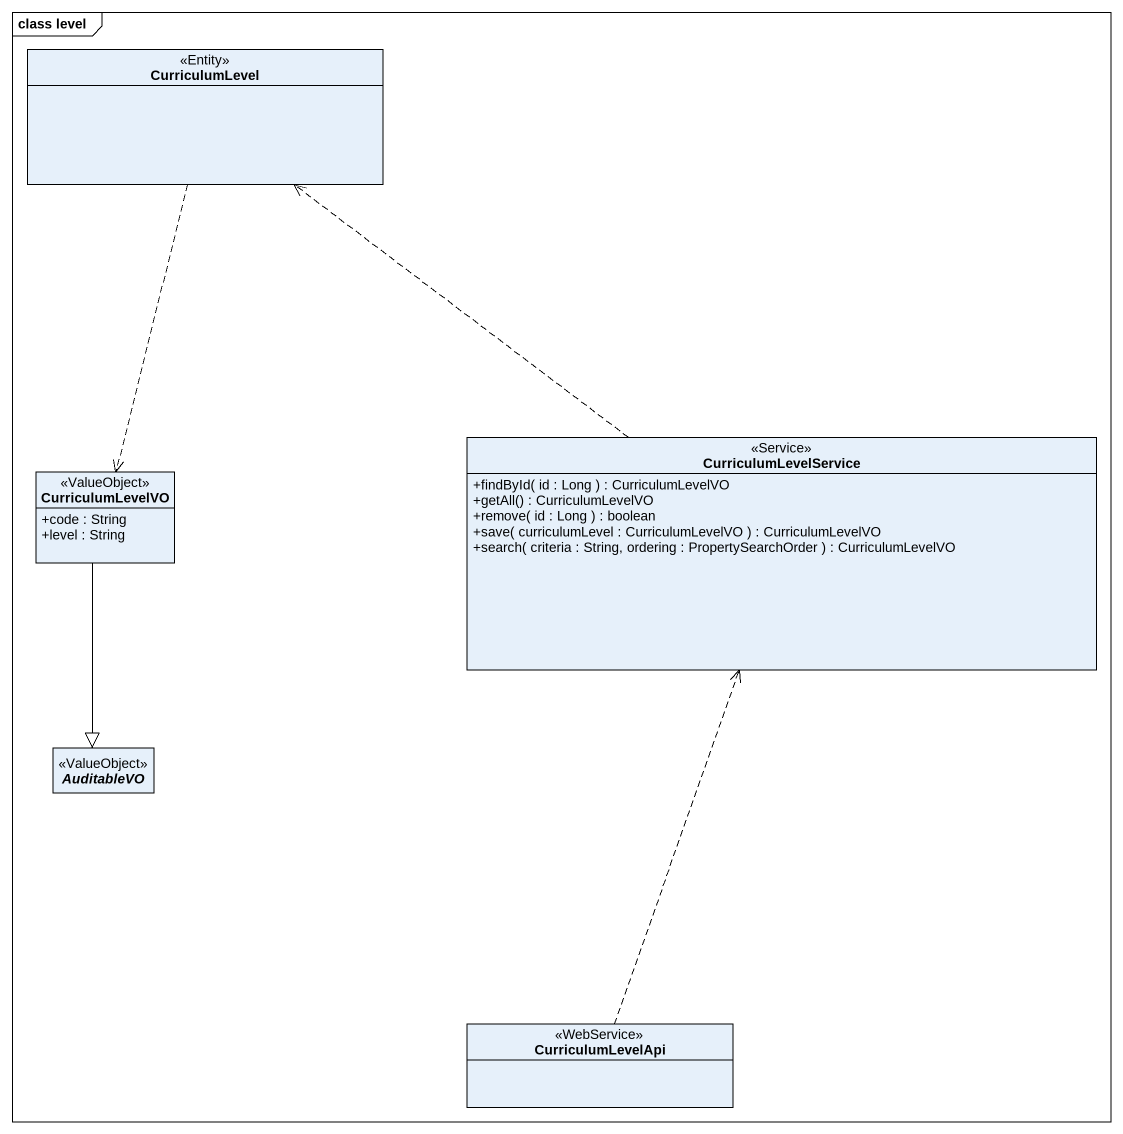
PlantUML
@startuml
mainframe class level
hide circle
hide empty members
skinparam classAttributeIconSize 0
class CurriculumLevel <<Entity>>
class CurriculumLevelVO <<ValueObject>> {
  +code : String
  +level : String
}
class CurriculumLevelService <<Service>> {
  +findById( id : Long ) : CurriculumLevelVO
  +getAll() : CurriculumLevelVO
  +remove( id : Long ) : boolean
  +save( curriculumLevel : CurriculumLevelVO ) : CurriculumLevelVO
  +search( criteria : String, ordering : PropertySearchOrder ) : CurriculumLevelVO
}
abstract class AuditableVO <<ValueObject>>
class CurriculumLevelApi <<WebService>>
CurriculumLevel ..> CurriculumLevelVO
CurriculumLevelVO --|> AuditableVO
CurriculumLevelService .up.> CurriculumLevel
CurriculumLevelApi .up.> CurriculumLevelService
@enduml
